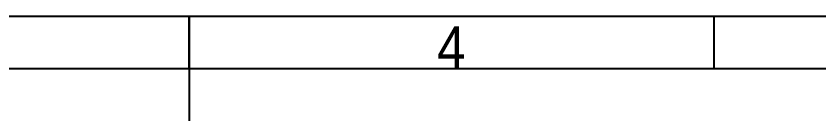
# Model space of a CAD drawing. Extents: x 75 to 2075, y 25 to 1460.
# Drawn here: x 992.7 to 1374.8, y 1410 to 1460 of the extents above; entities that cross this region are included whole.
import ezdxf

# ---------------------------------------------------------------- set-up
doc = ezdxf.new("R2010")
doc.units = 0
doc.header["$LTSCALE"] = 5
doc.linetypes.add('SLD-KATı', pattern=[0])
doc.layers.get('0').update_dxf_attribs({"linetype": 'CONTINUOUS'})
doc.styles.add('SLDTEXTSTYLE3', font='GOTHIC.TTF', dxfattribs={"width": 0.913})

msp = doc.modelspace()

# ---------------------------------------------------------------- linework, layer by layer
at = {"color": 7, "linetype": 'SLD-KATı'}
for p, q in [((75, 1460), (2075, 1460)), ((1075, 1460.005), (1075, 1409.995)), ((1075, 1435), (1075, 1460)), ((1325, 1435), (1325, 1460)), ((100, 1435), (2050, 1435))]:
    msp.add_line(p, q, dxfattribs=at)

# ---------------------------------------------------------------- texts
at = {"color": 7, "linetype": 'CONTINUOUS', "insert": (1199.8, 1455.068), "char_height": 19.844, "attachment_point": 2, "style": 'SLDTEXTSTYLE3'}
msp.add_mtext('4', dxfattribs=at)

doc.saveas('drawing.dxf')
